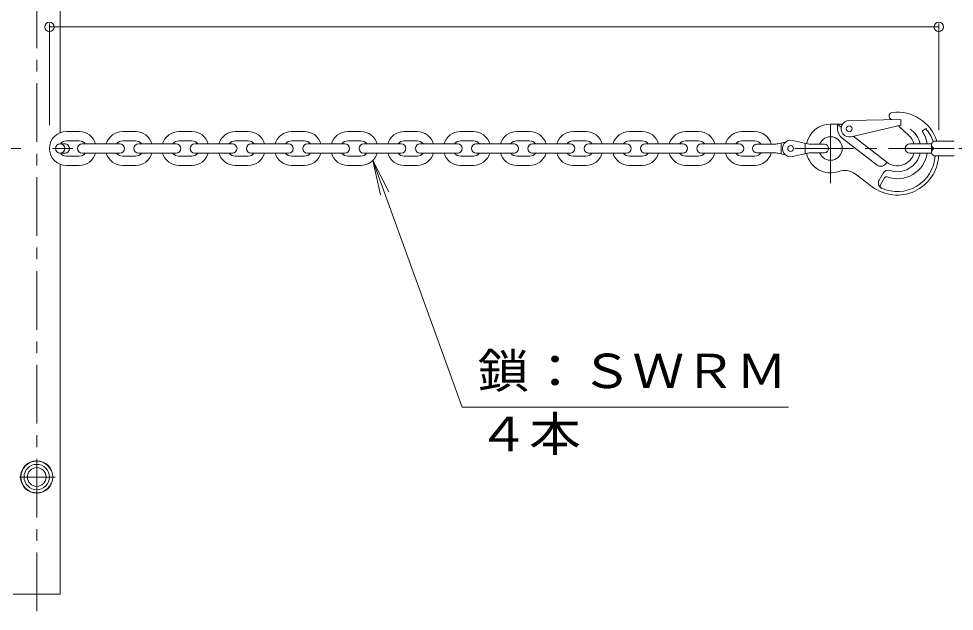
# Model space of a CAD drawing. Units: millimetres at full size, sheet at 1:10; details may follow other scales. Extents: x -1805 to 1696, y -1369 to 1367.
# Drawn here: x -945 to -147, y 24 to 529 of the extents above; entities that cross this region are included whole.
import ezdxf
from ezdxf.enums import TextEntityAlignment as Align

# ---------------------------------------------------------------- set-up
doc = ezdxf.new("R2010")
doc.units = ezdxf.units.MM
doc.header["$LTSCALE"] = 10
doc.header["$PDMODE"] = 32
doc.header["$PDSIZE"] = 8
doc.linetypes.add('CHAIN1', pattern=[8, 5, -1, 1, -1])
for name, color, linetype, lineweight in [('C-2', 3, 'Continuous', 9), ('C-3', 6, 'Continuous', 9), ('C-4', 2, 'Continuous', 9), ('C-6', 6, 'Continuous', 9), ('C-7', 5, 'Continuous', 5), ('C-B', 3, 'Continuous', 9), ('C-F', 7, 'Continuous', 9)]:
    doc.layers.add(name, color=color, linetype=linetype, lineweight=lineweight)
doc.styles.add('ＭＳ ゴシック', font='')
doc.styles.get('ＭＳ ゴシック').set_extended_font_data('MS Gothic')

msp = doc.modelspace()

# ---------------------------------------------------------------- linework, layer by layer
at = {"layer": 'C-2', "linetype": 'CHAIN1'}
msp.add_line((-929.4, 24.4), (-929.4, 1329.78), dxfattribs=at)
at = {"layer": 'C-2'}
for p, q in [((-909.4, 914.85), (-909.4, 432.35)), ((-909.4, 405.35), (-909.4, 38.85)), ((-949.4, 38.85), (-909.4, 38.85))]:
    msp.add_line(p, q, dxfattribs=at)
at = {"layer": 'C-2', "color": 4, "linetype": 'CHAIN1'}
msp.add_line((-913.63, 138.85), (-943.99, 138.85), dxfattribs=at)
at = {"layer": 'C-2'}
msp.add_circle((-929.4, 138.85), 13.75, dxfattribs=at)
at = {"layer": 'C-3', "linetype": 'CHAIN1'}
for p, q in [((-252.61, 389.38), (-252.61, 447.48)), ((-283.05, 418.85), (-107.35, 418.85))]:
    msp.add_line(p, q, dxfattribs=at)
at = {"layer": 'C-3'}
for p, q in [((-252.61, 439.6), (-242.4, 439.6)), ((-246.61, 435.67), (-246.61, 439.6)), ((-246.61, 439.6), (-243.45, 437.16)), ((-192.61, 443.6), (-236.76, 442.66)), ((-200.59, 443.43), (-201.64, 444.39)), ((-192.5, 438.6), (-192.61, 443.6)), ((-192.5, 438.6), (-235.04, 428.84)), ((-185.64, 429.72), (-194.76, 438.08)), ((-174.52, 433.62), (-171.39, 435.81)), ((-212.86, 404.69), (-242.72, 427.75)), ((-233.22, 429.26), (-204.62, 407.17)), ((-205.85, 405.59), (-204.62, 407.17)), ((-217.01, 386.22), (-231.54, 397.17)), ((-207.73, 397.86), (-211.14, 391.94)), ((-206.66, 393.71), (-210.05, 387.83))]:
    msp.add_line(p, q, dxfattribs=at)
msp.add_circle((-236.61, 435.67), 2.5, dxfattribs=at)
for centre, radius, start, end in [((-199.61, 446.6), 3, 96.89047, 227.48129), ((-195.73, 414.46), 35.37, 17.66669, 96.89047), ((-252.61, 418.85), 20.75, 90, 168.49119), ((-236.61, 435.67), 7, 91.21189, 282.91685), ((-236.61, 435.67), 10, 180, 232.32159), ((-195.61, 418.85), 19.75, 11.68504, 56.77903), ((-195.61, 418.85), 25.75, 8.9365, 35), ((-195.73, 414.46), 32.37, 18.56144, 41.24948), ((-252.61, 418.85), 10, 201.40758, 158.59242), ((-195.61, 418.85), 14.75, 15.73488, 47.48129), ((-195.61, 418.85), 14.75, 232.32159, 344.26512), ((-195.61, 418.85), 25.75, 250.38025, 351.0635), ((-195.61, 418.85), 19.75, 251.65512, 348.31496), ((-252.61, 418.85), 20.75, 191.50881, 289.68711), ((-195.73, 414.46), 35.37, 233, 356.81192), ((-195.73, 414.46), 32.37, 245.49836, 356.51607), ((-240.57, 385.19), 15, 53, 109.68711), ((-209.8, 408.65), 5, 232.32159, 322.32159), ((-203.4, 395.36), 5, 71.65512, 150), ((-206.81, 389.44), 5, 150, 246.10327), ((-204.93, 392.71), 2, 70.38025, 150), ((-208.32, 386.83), 2, 150, 245.49836)]:
    msp.add_arc(centre, radius, start, end, dxfattribs=at)
at = {"layer": 'C-4'}
for p, q in [((-904.11, 433.35), (-893.11, 433.35)), ((-856.11, 433.35), (-845.11, 433.35)), ((-808.11, 433.35), (-797.11, 433.35)), ((-760.11, 433.35), (-749.11, 433.35)), ((-712.11, 433.35), (-701.11, 433.35)), ((-664.11, 433.35), (-653.11, 433.35)), ((-616.11, 433.35), (-605.11, 433.35)), ((-568.11, 433.35), (-557.11, 433.35)), ((-520.11, 433.35), (-509.11, 433.35)), ((-472.11, 433.35), (-461.11, 433.35)), ((-424.11, 433.35), (-413.11, 433.35)), ((-376.11, 433.35), (-365.11, 433.35)), ((-328.11, 433.35), (-317.11, 433.35)), ((-904.11, 425.35), (-893.11, 425.35)), ((-890.61, 422.85), (-858.61, 422.85)), ((-856.11, 425.35), (-845.11, 425.35)), ((-842.61, 422.85), (-810.61, 422.85)), ((-808.11, 425.35), (-797.11, 425.35)), ((-794.61, 422.85), (-762.61, 422.85)), ((-760.11, 425.35), (-749.11, 425.35)), ((-746.61, 422.85), (-714.61, 422.85)), ((-712.11, 425.35), (-701.11, 425.35)), ((-698.61, 422.85), (-666.61, 422.85)), ((-664.11, 425.35), (-653.11, 425.35)), ((-650.61, 422.85), (-618.61, 422.85)), ((-616.11, 425.35), (-605.11, 425.35)), ((-602.61, 422.85), (-570.61, 422.85)), ((-568.11, 425.35), (-557.11, 425.35)), ((-554.61, 422.85), (-522.61, 422.85)), ((-520.11, 425.35), (-509.11, 425.35)), ((-506.61, 422.85), (-474.61, 422.85)), ((-472.11, 425.35), (-461.11, 425.35)), ((-458.61, 422.85), (-426.61, 422.85)), ((-424.11, 425.35), (-413.11, 425.35)), ((-410.61, 422.85), (-378.61, 422.85)), ((-376.11, 425.35), (-365.11, 425.35)), ((-362.61, 422.85), (-330.61, 422.85)), ((-328.11, 425.35), (-317.11, 425.35)), ((-890.61, 414.85), (-858.61, 414.85)), ((-842.61, 414.85), (-810.61, 414.85)), ((-794.61, 414.85), (-762.61, 414.85)), ((-746.61, 414.85), (-714.61, 414.85)), ((-698.61, 414.85), (-666.61, 414.85)), ((-650.61, 414.85), (-618.61, 414.85)), ((-602.61, 414.85), (-570.61, 414.85)), ((-554.61, 414.85), (-522.61, 414.85)), ((-506.61, 414.85), (-474.61, 414.85)), ((-458.61, 414.85), (-426.61, 414.85)), ((-410.61, 414.85), (-378.61, 414.85)), ((-362.61, 414.85), (-330.61, 414.85)), ((-904.11, 412.35), (-893.11, 412.35)), ((-856.11, 412.35), (-845.11, 412.35)), ((-808.11, 412.35), (-797.11, 412.35)), ((-760.11, 412.35), (-749.11, 412.35)), ((-712.11, 412.35), (-701.11, 412.35)), ((-664.11, 412.35), (-653.11, 412.35)), ((-616.11, 412.35), (-605.11, 412.35)), ((-568.11, 412.35), (-557.11, 412.35)), ((-520.11, 412.35), (-509.11, 412.35)), ((-472.11, 412.35), (-461.11, 412.35)), ((-424.11, 412.35), (-413.11, 412.35)), ((-376.11, 412.35), (-365.11, 412.35)), ((-328.11, 412.35), (-317.11, 412.35)), ((-904.11, 404.35), (-893.11, 404.35)), ((-856.11, 404.35), (-845.11, 404.35)), ((-808.11, 404.35), (-797.11, 404.35)), ((-760.11, 404.35), (-749.11, 404.35)), ((-712.11, 404.35), (-701.11, 404.35)), ((-664.11, 404.35), (-653.11, 404.35)), ((-616.11, 404.35), (-605.11, 404.35)), ((-568.11, 404.35), (-557.11, 404.35)), ((-520.11, 404.35), (-509.11, 404.35)), ((-472.11, 404.35), (-461.11, 404.35)), ((-424.11, 404.35), (-413.11, 404.35)), ((-376.11, 404.35), (-365.11, 404.35)), ((-328.11, 404.35), (-317.11, 404.35))]:
    msp.add_line(p, q, dxfattribs=at)
for centre, radius, start, end in [((-904.11, 418.85), 14.5, 90, 270), ((-893.11, 418.85), 14.5, 16.01339, 90), ((-856.11, 418.85), 14.5, 90, 163.98661), ((-845.11, 418.85), 14.5, 16.01339, 90), ((-808.11, 418.85), 14.5, 90, 163.98661), ((-797.11, 418.85), 14.5, 16.01339, 90), ((-760.11, 418.85), 14.5, 90, 163.98661), ((-749.11, 418.85), 14.5, 16.01339, 90), ((-712.11, 418.85), 14.5, 90, 163.98661), ((-701.11, 418.85), 14.5, 16.01339, 90), ((-664.11, 418.85), 14.5, 90, 163.98661), ((-653.11, 418.85), 14.5, 16.01339, 90), ((-616.11, 418.85), 14.5, 90, 163.98661), ((-605.11, 418.85), 14.5, 16.01339, 90), ((-568.11, 418.85), 14.5, 90, 163.98661), ((-557.11, 418.85), 14.5, 16.01339, 90), ((-520.11, 418.85), 14.5, 90, 163.98661), ((-509.11, 418.85), 14.5, 16.01339, 90), ((-472.11, 418.85), 14.5, 90, 163.98661), ((-461.11, 418.85), 14.5, 16.01339, 90), ((-424.11, 418.85), 14.5, 90, 163.98661), ((-413.11, 418.85), 14.5, 16.01339, 90), ((-376.11, 418.85), 14.5, 90, 163.98661), ((-365.11, 418.85), 14.5, 16.01339, 90), ((-328.11, 418.85), 14.5, 90, 163.98661), ((-317.11, 418.85), 14.5, 14.57956, 90), ((-904.11, 418.85), 6.5, 90, 142.02103), ((-890.61, 418.85), 4, 90, 270), ((-893.11, 418.85), 6.5, 37.97987, 90), ((-856.11, 418.85), 6.5, 90, 142.02013), ((-858.61, 418.85), 4, 270, 90), ((-842.61, 418.85), 4, 90, 270), ((-845.11, 418.85), 6.5, 37.97987, 90), ((-808.11, 418.85), 6.5, 90, 142.02013), ((-810.61, 418.85), 4, 270, 90), ((-794.61, 418.85), 4, 90, 270), ((-797.11, 418.85), 6.5, 37.97987, 90), ((-760.11, 418.85), 6.5, 90, 142.02013), ((-762.61, 418.85), 4, 270, 90), ((-746.61, 418.85), 4, 90, 270), ((-749.11, 418.85), 6.5, 37.97987, 90), ((-712.11, 418.85), 6.5, 90, 142.02013), ((-714.61, 418.85), 4, 270, 90), ((-698.61, 418.85), 4, 90, 270), ((-701.11, 418.85), 6.5, 37.97987, 90), ((-664.11, 418.85), 6.5, 90, 142.02013), ((-666.61, 418.85), 4, 270, 90), ((-650.61, 418.85), 4, 90, 270), ((-653.11, 418.85), 6.5, 37.97987, 90), ((-616.11, 418.85), 6.5, 90, 142.02013), ((-618.61, 418.85), 4, 270, 90), ((-602.61, 418.85), 4, 90, 270), ((-605.11, 418.85), 6.5, 37.97987, 90), ((-568.11, 418.85), 6.5, 90, 142.02013), ((-570.61, 418.85), 4, 270, 90), ((-554.61, 418.85), 4, 90, 270), ((-557.11, 418.85), 6.5, 37.97987, 90), ((-520.11, 418.85), 6.5, 90, 142.02013), ((-522.61, 418.85), 4, 270, 90), ((-506.61, 418.85), 4, 90, 270), ((-509.11, 418.85), 6.5, 37.97987, 90), ((-472.11, 418.85), 6.5, 90, 142.02013), ((-474.61, 418.85), 4, 270, 90), ((-458.61, 418.85), 4, 90, 270), ((-461.11, 418.85), 6.5, 37.97987, 90), ((-424.11, 418.85), 6.5, 90, 142.02013), ((-426.61, 418.85), 4, 270, 90), ((-410.61, 418.85), 4, 90, 270), ((-413.11, 418.85), 6.5, 37.97987, 90), ((-376.11, 418.85), 6.5, 90, 142.02013), ((-378.61, 418.85), 4, 270, 90), ((-362.61, 418.85), 4, 90, 270), ((-365.11, 418.85), 6.5, 37.97987, 90), ((-328.11, 418.85), 6.5, 90, 142.02013), ((-330.61, 418.85), 4, 270, 90), ((-317.11, 418.85), 6.5, 34.16226, 90), ((-904.11, 418.85), 6.5, 217.97897, 270), ((-893.11, 418.85), 14.5, 270, 343.98661), ((-893.11, 418.85), 6.5, 270, 322.02013), ((-856.11, 418.85), 14.5, 196.01339, 270), ((-856.11, 418.85), 6.5, 217.97987, 270), ((-845.11, 418.85), 14.5, 270, 343.98661), ((-845.11, 418.85), 6.5, 270, 322.02013), ((-808.11, 418.85), 14.5, 196.01339, 270), ((-808.11, 418.85), 6.5, 217.97987, 270), ((-797.11, 418.85), 14.5, 270, 343.98661), ((-797.11, 418.85), 6.5, 270, 322.02013), ((-760.11, 418.85), 14.5, 196.01339, 270), ((-760.11, 418.85), 6.5, 217.97987, 270), ((-749.11, 418.85), 14.5, 270, 343.98661), ((-749.11, 418.85), 6.5, 270, 322.02013), ((-712.11, 418.85), 14.5, 196.01339, 270), ((-712.11, 418.85), 6.5, 217.97987, 270), ((-701.11, 418.85), 14.5, 270, 343.98661), ((-701.11, 418.85), 6.5, 270, 322.02013), ((-664.11, 418.85), 14.5, 196.01339, 270), ((-664.11, 418.85), 6.5, 217.97987, 270), ((-653.11, 418.85), 14.5, 270, 343.98661), ((-653.11, 418.85), 6.5, 270, 322.02013), ((-616.11, 418.85), 14.5, 196.01339, 270), ((-616.11, 418.85), 6.5, 217.97987, 270), ((-605.11, 418.85), 14.5, 270, 343.98661), ((-605.11, 418.85), 6.5, 270, 322.02013), ((-568.11, 418.85), 14.5, 196.01339, 270), ((-568.11, 418.85), 6.5, 217.97987, 270), ((-557.11, 418.85), 14.5, 270, 343.98661), ((-557.11, 418.85), 6.5, 270, 322.02013), ((-520.11, 418.85), 14.5, 196.01339, 270), ((-520.11, 418.85), 6.5, 217.97987, 270), ((-509.11, 418.85), 14.5, 270, 343.98661), ((-509.11, 418.85), 6.5, 270, 322.02013), ((-472.11, 418.85), 14.5, 196.01339, 270), ((-472.11, 418.85), 6.5, 217.97987, 270), ((-461.11, 418.85), 14.5, 270, 343.98661), ((-461.11, 418.85), 6.5, 270, 322.02013), ((-424.11, 418.85), 14.5, 196.01339, 270), ((-424.11, 418.85), 6.5, 217.97987, 270), ((-413.11, 418.85), 14.5, 270, 343.98661), ((-413.11, 418.85), 6.5, 270, 322.02013), ((-376.11, 418.85), 14.5, 196.01339, 270), ((-376.11, 418.85), 6.5, 217.97987, 270), ((-365.11, 418.85), 14.5, 270, 343.98661), ((-365.11, 418.85), 6.5, 270, 322.02013), ((-328.11, 418.85), 14.5, 196.01339, 270), ((-328.11, 418.85), 6.5, 217.97987, 270), ((-317.11, 418.85), 14.5, 270, 345.42044), ((-317.11, 418.85), 6.5, 270, 325.83774)]:
    msp.add_arc(centre, radius, start, end, dxfattribs=at)
at = {"layer": 'C-6', "color": 134, "lineweight": 5}
for radius in [13.6, 10.8]:
    msp.add_circle((-929.4, 138.85), radius, dxfattribs=at)
at = {"layer": 'C-6'}
msp.add_circle((-929.4, 138.85), 8, dxfattribs=at)
at = {"layer": 'C-7'}
for p, q in [((-905.26, 422.85), (-909.41, 422.85)), ((-905.26, 414.85), (-909.41, 414.85))]:
    msp.add_line(p, q, dxfattribs=at)
at = {"layer": 'C-7', "color": 4, "lineweight": 9}
for p, q in [((-166.36, 422.85), (-184.86, 422.85)), ((-147.06, 425.2), (-164.36, 425.2)), ((-166.36, 414.85), (-184.86, 414.85)), ((-166.36, 415.67), (-166.36, 422.02)), ((-147.06, 418.85), (-164.36, 418.85)), ((-147.06, 412.5), (-164.36, 412.5))]:
    msp.add_line(p, q, dxfattribs=at)
at = {"layer": 'C-7', "linetype": 'CHAIN1'}
for p, q in [((-960.17, 418.85), (-942.93, 418.85)), ((-898.62, 418.85), (-915.86, 418.85))]:
    msp.add_line(p, q, dxfattribs=at)
at = {"layer": 'C-7', "color": 4, "lineweight": 9}
for centre, radius, start, end in [((-184.86, 418.85), 4, 90, 270), ((-162.84, 422.02), 3.52, 115.5846, 244.4154), ((-162.84, 415.67), 3.52, 115.5846, 244.4154)]:
    msp.add_arc(centre, radius, start, end, dxfattribs=at)
at = {"layer": 'C-7'}
msp.add_ellipse((-909.41, 418.85), major_axis=(0, 4), ratio=0.9659, dxfattribs=at)
msp.add_ellipse((-905.26, 418.85), major_axis=(0, 4), ratio=0.9659, start_param=3.141593, end_param=6.283185, dxfattribs=at)
at = {"layer": 'C-B'}
for p, q in [((-297.5, 422.85), (-291.22, 424.25)), ((-294.61, 423.5), (-294.61, 414.2)), ((-291.22, 424.25), (-291.06, 424.25)), ((-272.34, 422.85), (-285.09, 425.68)), ((-274.17, 414.44), (-274.17, 423.26)), ((-319.01, 418.7), (-319.01, 419)), ((-315.51, 422.5), (-300.75, 422.5)), ((-315.51, 415.2), (-300.75, 415.2)), ((-297.5, 414.84), (-291.22, 413.45)), ((-272.34, 414.84), (-285.09, 412.01)), ((-257.71, 422.5), (-269.09, 422.5)), ((-257.71, 415.2), (-269.09, 415.2)), ((-254.21, 419), (-254.21, 418.7)), ((-291.22, 413.45), (-291.06, 413.45))]:
    msp.add_line(p, q, dxfattribs=at)
msp.add_circle((-286.61, 418.85), 2.5, dxfattribs=at)
for centre, radius, start, end in [((-300.75, 437.5), 15, 270, 282.5), ((-286.61, 418.85), 7, 77.5, 282.5), ((-269.09, 437.5), 15, 257.5, 270), ((-315.51, 419), 3.5, 90, 180), ((-315.51, 418.7), 3.5, 180, 270), ((-300.75, 400.2), 15, 77.5, 90), ((-269.09, 400.2), 15, 90, 102.5), ((-257.71, 419), 3.5, 0, 90), ((-257.71, 418.7), 3.5, 270, 0)]:
    msp.add_arc(centre, radius, start, end, dxfattribs=at)
at = {"layer": 'C-F'}
for p, q in [((-918.61, 525.47), (-918.61, 438.85)), ((-918.61, 522.47), (-160.36, 522.47)), ((-160.36, 525.47), (-160.36, 434.46)), ((-642.88, 408.57), (-636.4, 379.28)), ((-566.53, 198.39), (-288.48, 198.39))]:
    msp.add_line(p, q, dxfattribs=at)
msp.add_lwpolyline([(-566.53, 198.39), (-642.88, 408.57), (-629.04, 381.95)], dxfattribs=at)
for p in [(-918.61, 522.47), (-160.36, 522.47)]:
    msp.add_point(p, dxfattribs=at)

# ---------------------------------------------------------------- texts
at = {"layer": 'C-F', "color": 2, "style": 'ＭＳ ゴシック', "width": 1.1}
for s, p in [('鎖：ＳＷＲＭ', (-553.48, 205.84)), ('４本', (-553.48, 152.04))]:
    msp.add_text(s, height=29.33, dxfattribs=at).set_placement(p, align=Align.BOTTOM_LEFT)

doc.saveas('drawing.dxf')
